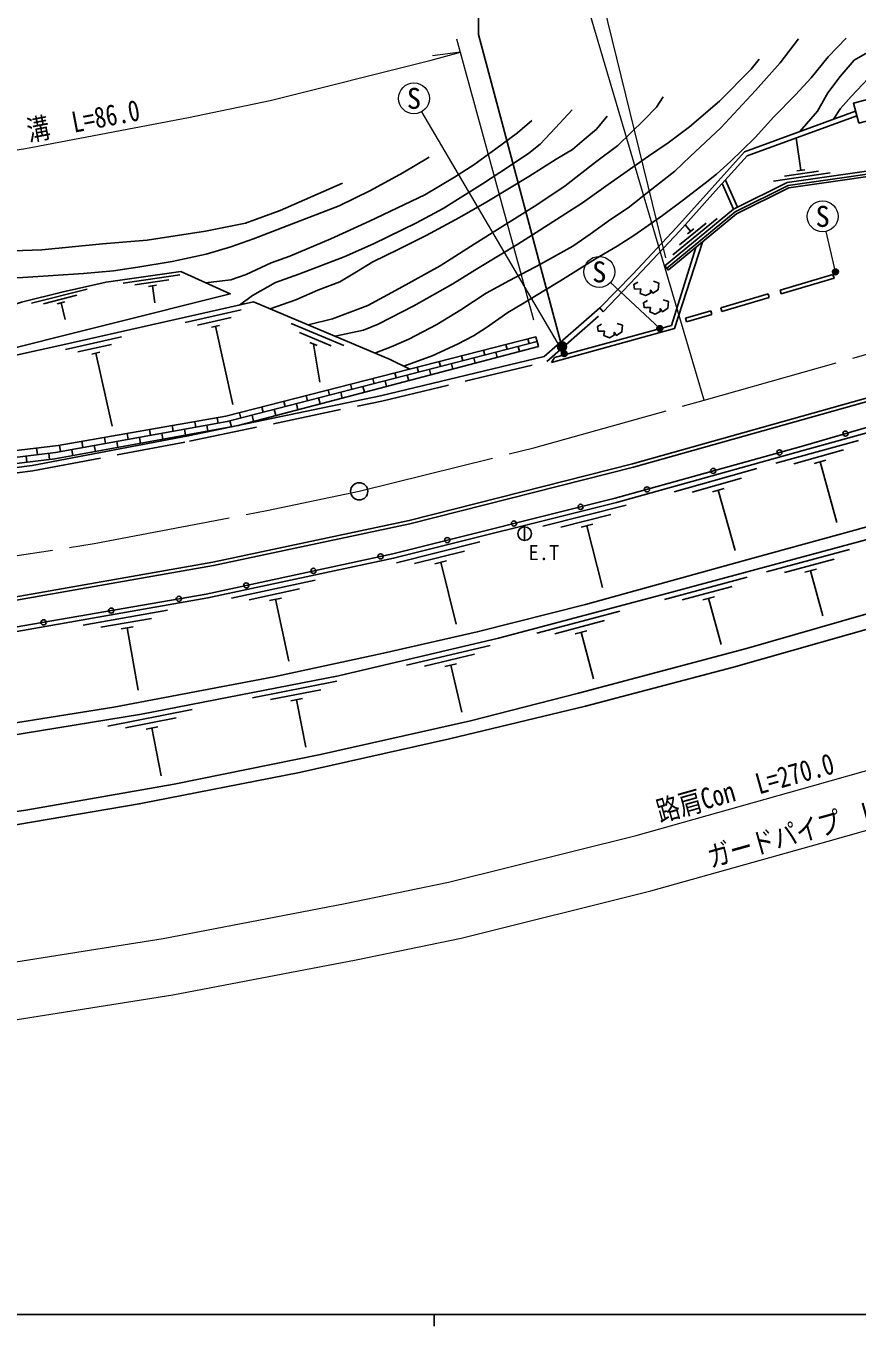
# Model space of a CAD drawing. Units: millimetres at full size, sheet at 1:1000; details may follow other scales. Extents: x 40000 to 680000, y 20000 to 380000.
# Drawn here: x 132360 to 204941, y 204000 to 317508 of the extents above; entities that cross this region are included whole.
import ezdxf
from ezdxf.enums import TextEntityAlignment as Align

# ---------------------------------------------------------------- set-up
doc = ezdxf.new("R2010")
doc.units = ezdxf.units.MM
doc.header["$LTSCALE"] = 1000
doc.linetypes.add('CHAIN', pattern=[18.5, 12, -1.5, 3.5, -1.5])
doc.linetypes.add('DASHED', pattern=[7.5, 6, -1.5])
for name, color, linetype, lineweight in [('M-BGD', 7, 'Continuous', 25), ('M-BMK', 2, 'CHAIN', 13), ('M-BMK-SRVR', 3, 'Continuous', 25), ('M-STR-HTXT', 7, 'Continuous', 13), ('M-STR-STRC', 7, 'Continuous', 25), ('M-TTL-BAND', 7, 'Continuous', 25)]:
    doc.layers.add(name, color=color, linetype=linetype, lineweight=lineweight)
doc.styles.add('ＭＳ ゴシック', font='')
doc.styles.get('ＭＳ ゴシック').set_extended_font_data('MS Gothic')

msp = doc.modelspace()

# ---------------------------------------------------------------- hatches: boundary and pattern name
at = {"layer": 'M-STR-STRC'}
for points in [[(203283, 296157, -1), (202844, 295918, -0.41421), (202944, 296257, -0.41421)], [(187941, 291208, -1), (187502, 290969, -0.41421), (187602, 291308, -0.41421)], [(178832, 289311, -0.41421), (178954, 289864, -0.41421), (179507, 289741, -1)], [(179591, 289018, -1), (179152, 288779, -0.41421), (179252, 289118, -0.41421)]]:
    msp.add_hatch(color=256, dxfattribs=at).paths.add_polyline_path(points)

# ---------------------------------------------------------------- linework, layer by layer
at = {"layer": 'M-BGD'}
for p, q in [((200042, 304913), (199637, 307731)), ((197653, 303964), (202602, 304675)), ((198600, 304403), (201569, 304830)), ((199696, 304864), (200388, 304963)), ((194166, 301511), (193161, 303742)), ((194512, 301682), (193442, 304053)), ((188858, 297531), (192719, 300708)), ((189440, 298398), (191756, 300304)), ((190407, 299583), (189945, 300145)), ((190137, 299360), (190677, 299805)), ((188449, 296185), (188145, 296555)), ((145794, 295770), (140846, 295058)), ((144847, 295331), (141878, 294903)), ((198216, 294442), (202843, 295813)), ((202843, 295813), (202942, 295484)), ((137700, 294531), (132852, 293308)), ((136803, 293996), (133895, 293262)), ((143752, 294870), (143059, 294770)), ((143405, 294820), (143619, 293336)), ((193036, 292908), (197185, 294137)), ((197185, 294137), (197282, 293808)), ((198216, 294442), (198313, 294113)), ((135762, 293423), (135083, 293252)), ((135422, 293338), (135789, 291883)), ((182466, 292901), (182779, 292544)), ((193036, 292908), (193133, 292579)), ((193133, 292579), (197282, 293808)), ((151149, 292712), (146271, 291618)), ((150272, 292054), (147345, 291398)), ((189956, 291996), (192164, 292650)), ((190054, 291667), (189956, 291996)), ((190054, 291667), (192261, 292321)), ((192164, 292650), (192261, 292321)), ((149249, 291363), (148565, 291210)), ((148907, 291287), (150438, 284462)), ((160124, 289603), (155514, 291540)), ((159027, 289575), (156261, 290737)), ((140696, 290368), (135817, 289274)), ((139818, 289710), (136891, 289053)), ((157793, 289606), (157147, 289877)), ((157470, 289742), (158011, 286403)), ((174376, 289270), (174265, 289702)), ((175456, 289082), (175344, 289519)), ((176312, 289769), (176202, 290199)), ((138795, 289019), (138112, 288866)), ((138453, 288942), (139885, 282557)), ((170502, 288272), (170390, 288709)), ((171587, 288065), (171471, 288521)), ((172439, 288771), (172328, 289206)), ((173522, 288574), (173407, 289020)), ((178245, 288130), (178513, 288563)), ((164692, 286775), (164578, 287219)), ((166629, 287274), (166515, 287716)), ((167719, 287049), (167597, 287523)), ((168566, 287773), (168453, 288213)), ((169653, 287557), (169534, 288022)), ((160819, 285777), (160703, 286226)), ((162755, 286276), (162641, 286723)), ((163850, 286032), (163724, 286525)), ((165784, 286540), (165660, 287024)), ((156945, 284778), (156829, 285233)), ((158047, 284507), (157913, 285028)), ((158882, 285278), (158766, 285730)), ((159981, 285015), (159850, 285527)), ((161916, 285523), (161787, 286026)), ((153072, 283780), (152954, 284240)), ((154178, 283490), (154040, 284030)), ((155008, 284279), (154891, 284736)), ((156113, 283998), (155977, 284529)), ((147181, 282477), (147096, 282961)), ((148254, 282145), (148165, 282654)), ((149149, 282831), (149067, 283304)), ((150298, 282518), (150166, 283032)), ((151135, 283281), (151016, 283743)), ((152244, 282981), (152103, 283531)), ((139307, 281062), (139215, 281588)), ((141275, 281415), (141185, 281931)), ((142351, 281068), (142259, 281592)), ((143244, 281769), (143156, 282274)), ((144318, 281427), (144228, 281946)), ((145212, 282123), (145126, 282618)), ((146286, 281786), (146196, 282300)), ((133358, 280083), (133290, 280657)), ((135370, 280354), (135274, 280902)), ((136448, 279992), (136354, 280531)), ((137338, 280708), (137245, 281245)), ((138416, 280351), (138323, 280885)), ((140383, 280710), (140291, 281238)), ((205084, 281326), (197855, 279326)), ((203758, 280492), (199421, 279292)), ((132432, 279413), (132366, 279962)), ((134418, 279650), (134351, 280204)), ((202215, 279598), (201203, 279318)), ((201709, 279458), (203176, 274159)), ((196190, 278858), (188966, 276845)), ((194866, 278022), (190531, 276814)), ((193325, 277125), (192314, 276843)), ((192820, 276984), (194289, 271711)), ((184773, 275656), (177497, 273836)), ((183427, 274856), (179061, 273763)), ((175914, 273782), (175914, 272582)), ((181863, 274000), (180844, 273745)), ((181353, 273873), (182700, 268492)), ((172009, 272462), (164733, 270641)), ((170663, 271661), (166297, 270569)), ((204271, 271787), (197029, 269836)), ((169099, 270806), (168080, 270551)), ((168589, 270679), (169942, 265274)), ((202940, 270962), (198595, 269792)), ((157630, 269114), (150296, 267544)), ((195360, 269387), (188118, 267437)), ((201391, 270079), (200378, 269806)), ((200884, 269943), (201945, 266004)), ((156257, 268360), (151857, 267418)), ((194029, 268562), (189683, 267392)), ((154665, 267559), (153638, 267339)), ((154151, 267449), (155306, 262058)), ((192480, 267679), (191466, 267406)), ((191973, 267543), (193064, 263491)), ((144728, 266490), (137341, 265192)), ((143328, 265787), (138896, 265008)), ((184229, 266407), (176980, 264484)), ((141707, 265045), (140673, 264864)), ((141190, 264955), (142147, 259507)), ((182895, 265587), (178545, 264434)), ((181343, 264710), (180328, 264441)), ((180835, 264576), (181912, 260517)), ((172904, 263429), (165602, 261713)), ((171546, 262647), (167166, 261618)), ((169970, 261815), (168948, 261574)), ((169459, 261694), (170421, 257599)), ((159504, 260290), (152144, 258850)), ((158119, 259560), (153702, 258696)), ((146865, 257817), (139505, 256377)), ((156512, 258787), (155482, 258586)), ((155997, 258686), (156805, 254554)), ((145480, 257088), (141063, 256224)), ((143873, 256315), (142843, 256113)), ((143358, 256214), (144175, 252038))]:
    msp.add_line(p, q, dxfattribs=at)
for points in [[(199958, 308294), (201489, 310081), (202380, 311677), (203465, 313106), (204687, 314511), (206252, 315432), (208095, 316129), (209752, 316676), (211309, 316813), (213866, 316316), (216058, 315532), (218710, 314512), (220505, 313928)], [(162829, 288954), (164263, 289488), (165803, 290164), (168255, 291451), (170326, 292716), (172556, 294191), (174580, 295280), (177298, 296707), (180120, 298299), (181639, 299325), (183419, 300615), (184957, 301620), (186757, 303071), (189035, 304836), (190371, 306104), (193037, 308628), (196067, 311889), (198241, 314280), (199844, 316380)], [(165370, 287809), (167838, 288719), (170043, 289741), (171457, 290470), (172569, 291187), (174430, 292502), (175723, 293262), (177576, 294385), (178993, 295231), (182104, 297190), (183992, 298294), (185454, 299229), (187941, 300966), (189678, 302245), (191678, 303798), (192660, 304567), (193886, 305669), (194912, 306656), (196040, 307765), (197682, 309586), (199564, 311511), (200934, 312973), (202424, 314812), (203997, 316454)], [(159350, 290416), (161829, 290957), (163114, 291476), (166247, 293079), (169632, 294991), (171941, 296422), (175323, 298447), (177238, 299686), (180970, 302066), (183211, 303666), (186726, 306153), (188443, 307319), (190302, 308704), (192917, 310951), (195701, 313737), (196394, 314621)], [(217645, 313273), (215807, 314108), (213845, 314677), (211751, 315018), (210319, 315176), (209110, 315123), (208383, 314826), (207516, 314344), (205938, 312941), (204439, 311345), (203510, 310304), (202889, 309365)], [(188145, 296555), (194166, 301511), (198846, 303832), (210661, 305530), (220066, 309086), (233499, 314173), (243298, 311970)], [(188315, 296348), (194313, 301284), (198927, 303573), (210728, 305268), (220160, 308835), (233518, 313893), (243239, 311708)], [(188449, 296185), (194428, 301106), (198990, 303369), (210781, 305063), (220235, 308638), (233534, 313674), (243193, 311503)], [(156991, 291407), (159126, 291946), (162214, 293093), (164965, 294576), (168548, 296563), (171814, 298658), (176968, 301885), (179448, 303559), (182098, 305630), (184059, 307086), (186321, 309299), (187423, 310431), (188018, 311316)], [(151016, 293143), (152131, 293977), (154156, 295125), (156194, 295853), (160160, 297359), (162705, 298491), (166455, 300334), (168791, 301572), (172233, 303722), (174505, 305215), (176273, 306401), (177256, 307200), (178603, 308629), (180054, 310202)], [(182466, 292901), (185347, 295854), (189169, 299905), (192280, 303390), (195102, 306519), (204814, 310069)], [(148034, 295097), (150254, 295339), (151581, 295821), (153764, 296818), (155398, 297399), (158994, 298929), (162348, 300460), (167207, 302759), (169780, 304320), (171473, 305372), (173391, 306797), (175285, 308178), (176530, 309243)], [(153676, 292800), (155936, 293605), (157846, 294436), (159762, 295174), (161224, 296053), (162653, 296920), (164851, 297980), (167306, 299203), (170224, 300787), (172609, 302148), (176272, 304365), (178669, 305882), (180080, 306715), (181114, 307584), (182176, 308486), (183126, 309636)], [(182779, 292544), (185651, 295566), (189477, 299622), (192592, 303110), (195343, 306161), (204924, 309663)], [(112003, 297085), (113389, 296478), (115568, 295809), (119335, 295389), (122604, 295296), (127423, 295360), (132092, 295547), (137385, 295897), (140008, 296128), (142120, 296459), (145131, 296959), (148084, 297586), (150238, 298241), (152220, 298915), (155157, 300074), (159699, 301800), (162460, 303139), (165282, 304701), (167564, 306050)], [(61570, 260828), (81618, 261883), (92513, 262635), (102932, 263628), (119080, 265501), (129855, 267082), (148729, 270413), (165898, 274041), (185407, 278990), (212473, 286590), (226690, 290684), (238152, 293864), (245903, 295815), (251399, 297075), (258870, 298508), (265656, 299687), (273562, 300852), (279243, 301561), (285794, 302244), (295172, 302909), (307498, 303393), (322175, 303242), (330520, 302815)], [(119350, 298113), (123157, 297582), (127804, 297750), (133739, 297974), (139047, 298484), (142945, 298819), (148036, 299591), (151521, 300299), (154554, 301401), (160013, 303786)], [(61557, 261122), (81600, 262177), (92489, 262928), (102901, 263920), (119042, 265793), (129808, 267372), (148673, 270702), (165831, 274328), (185331, 279274), (212393, 286873), (226610, 290967), (238077, 294149), (245835, 296101), (251338, 297363), (258817, 298798), (265609, 299977), (273522, 301143), (279210, 301854), (281209, 302062)], [(61665, 258750), (70661, 259000), (79561, 259378), (92531, 260166), (103756, 261288), (114711, 262585), (130572, 264860), (148107, 267908), (164411, 271434), (183821, 276273), (200070, 280806), (214808, 285057), (228718, 288866), (241499, 292330), (250736, 294456), (259492, 296176), (273430, 298372), (283317, 299607), (289547, 300178), (299085, 300761), (310546, 301042), (327808, 300829)], [(61690, 258197), (70680, 258448), (79589, 258826), (92657, 259732), (103849, 260816), (114782, 262153), (130576, 264460), (148247, 267565), (164459, 271037), (183929, 275909), (200136, 280424), (214958, 284525), (229008, 288543), (241608, 291960), (250826, 294046), (259530, 295784), (273427, 297974), (283352, 299183), (289582, 299770), (299078, 300365), (310596, 300661), (327808, 300276)], [(178245, 288130), (189012, 291101), (191438, 298646)], [(178513, 288563), (188730, 291365), (190873, 298181)], [(185812, 295154), (185456, 294950), (185520, 294543), (186054, 294556), (186016, 294162), (186486, 293971), (186906, 294188), (186906, 294454), (187110, 294175), (187580, 294480), (187631, 295065), (187173, 295217)], [(198313, 294113), (202942, 295484), (202942, 295484)], [(93846, 274081), (115292, 276891), (132892, 279138), (146535, 281716), (163323, 285222), (177625, 288650), (182466, 292901)], [(95796, 276159), (109631, 284296), (122894, 286865), (135585, 289683), (152217, 293413), (164181, 288387), (165891, 287556)], [(186649, 293538), (186293, 293335), (186356, 292928), (186891, 292941), (186852, 292547), (187323, 292356), (187743, 292572), (187743, 292839), (187946, 292559), (188417, 292864), (188467, 293449), (188010, 293602)], [(182635, 291471), (182279, 291268), (182343, 290861), (182877, 290874), (182838, 290480), (183309, 290289), (183729, 290505), (183729, 290772), (183932, 290493), (184403, 290798), (184454, 291382), (183996, 291535)], [(176901, 290378), (149805, 283433), (135159, 280882), (93574, 275892)], [(177014, 289950), (149942, 282974), (134936, 280276), (93653, 275240)], [(93731, 274588), (121878, 278152), (134875, 279705), (150892, 282626), (177126, 289521), (176901, 290378)], [(215659, 276557), (204739, 273487), (195850, 271042), (181238, 266984), (171778, 264600), (163596, 262747), (154017, 260695), (140031, 258020), (128873, 256251), (114572, 254345), (104247, 253198), (91904, 252076), (80724, 251399), (72559, 251069), (62026, 250868)], [(62075, 249812), (68964, 249847), (83143, 250484), (94463, 251230), (107950, 252537), (124781, 254534), (142438, 257410), (159664, 260779), (173635, 264063), (188344, 267964), (215443, 275261)], [(62412, 242452), (71592, 242813), (84779, 243447), (95394, 244304), (106647, 245442), (119548, 247215), (132339, 249054), (145291, 251320), (158072, 253892), (171189, 256850), (180629, 259244), (195286, 263153), (218260, 269759)], [(62473, 241122), (78451, 241871), (87895, 242504), (99729, 243562), (108492, 244544), (118662, 245841), (131661, 247787), (142252, 249587), (156236, 252318), (169351, 255277), (181216, 258125), (194142, 261537), (209313, 265825)]]:
    msp.add_lwpolyline(points, dxfattribs=at)
for points in [[(205101, 309012), (206975, 309520), (206500, 311272), (204626, 310763)], [(113039, 285841), (121497, 287169), (128450, 288674), (150196, 294109), (145872, 296085), (139351, 295146), (135598, 294310), (131953, 293390), (127911, 292099), (120913, 289163)]]:
    msp.add_lwpolyline(points, close=True, dxfattribs=at)
at = {"layer": 'M-BGD', "linetype": 'DASHED'}
msp.add_lwpolyline([(93950, 273617), (115353, 276420), (132966, 278669), (146627, 281251), (163427, 284759), (177849, 288216), (182779, 292544)], dxfattribs=at)
at = {"layer": 'M-BGD'}
for centre, radius in [((203931, 281919), 225), ((198161, 280273), 225), ((192382, 278661), 225), ((186602, 277049), 225), ((180801, 275520), 225), ((174979, 274069), 225), ((175914, 273182), 600), ((169157, 272617), 225), ((163328, 271199), 225), ((157463, 269931), 225), ((151599, 268663), 225), ((145715, 267492), 225), ((133893, 265437), 225), ((139804, 266465), 225)]:
    msp.add_circle(centre, radius, dxfattribs=at)
at = {"layer": 'M-BMK'}
msp.add_lwpolyline([(61387, 264829), (66165, 264871), (82654, 265610), (98278, 266857), (117890, 269097), (138321, 272327), (153388, 275205), (161465, 276882), (176703, 280676), (191582, 284842), (214037, 291198), (227848, 295129), (242230, 298900), (247944, 300213), (253193, 301310), (258062, 302283), (266916, 303725), (278293, 305183), (285524, 305895), (292300, 306421), (301710, 306828), (312339, 307039), (323958, 306732)], dxfattribs=at)
at = {"layer": 'M-BMK-SRVR'}
msp.add_circle((161465, 276882), 750, dxfattribs=at)
at = {"layer": 'M-STR-HTXT'}
for p, q in [((191582, 284842), (178752, 328318)), ((188235, 297268), (182792, 319435)), ((176712, 291814), (170001, 316348)), ((170306, 315231), (167873, 314905)), ((179371, 288898), (166930, 310027)), ((203063, 296038), (202244, 299572)), ((187722, 291088), (183417, 295115))]:
    msp.add_line(p, q, dxfattribs=at)
for points in [[(92682, 301522), (94899, 301699), (113170, 303786), (132304, 306810), (146546, 309531), (153677, 311012), (167756, 314517), (170306, 315231)], [(62989, 229842), (67101, 229877), (84831, 230673), (101657, 232016), (122611, 234409), (144339, 237844), (160229, 240879), (169254, 242753), (185651, 246835), (201067, 251151), (223594, 257528), (237078, 261366), (250591, 264909), (255445, 266025), (260203, 267019), (264305, 267839), (271954, 269084), (282235, 270401), (288593, 271028), (294409, 271479), (302814, 271843), (312225, 272030), (322400, 271761), (328346, 271388)], [(63218, 224844), (67235, 224878), (85142, 225682), (102140, 227038), (123285, 229453), (145199, 232917), (161207, 235976), (170366, 237877), (186929, 242001), (202422, 246338), (224959, 252718), (238396, 256542), (251785, 260053), (256517, 261140), (261205, 262121), (265197, 262918), (272673, 264135), (282799, 265433), (289032, 266047), (294711, 266487), (302972, 266845), (312208, 267028), (322178, 266765), (328207, 266387)]]:
    msp.add_lwpolyline(points, dxfattribs=at)
for centre in [(166245, 311190), (201939, 300887), (182431, 296038)]:
    msp.add_circle(centre, 1350, dxfattribs=at)
at = {"layer": 'M-STR-STRC'}
for p in [(171870, 319902), (179169, 289526)]:
    msp.add_line(p, (171870, 316759), dxfattribs=at)
for centre, radius in [((203063, 296038), 250), ((187722, 291088), 250), ((179169, 289526), 400), ((179371, 288898), 250)]:
    msp.add_circle(centre, radius, dxfattribs=at)
at = {"layer": 'M-TTL-BAND'}
for p, q in [((40000, 205000), (579000, 205000)), ((168000, 205000), (168000, 204000))]:
    msp.add_line(p, q, dxfattribs=at)

# ---------------------------------------------------------------- texts
at = {"layer": 'M-BGD', "style": 'ＭＳ ゴシック'}
msp.add_text('E.T', height=1320, dxfattribs=at).set_placement((176245, 272190), align=Align.TOP_LEFT)
at = {"layer": 'M-STR-HTXT', "style": 'ＭＳ ゴシック', "width": 0.8}
for s, rotation, p in [('側\u3000溝\u3000L=86.0', 10.816, (135663, 307452)), ('路肩Con  L=270.0', 15.64, (195565, 249611)), ('ガードパイプ\u3000L=270.0', 15.805, (202422, 246338))]:
    msp.add_text(s, height=1833, rotation=rotation, dxfattribs=at).set_placement(p, align=Align.BOTTOM_CENTER)
at = {"layer": 'M-STR-HTXT', "style": 'ＭＳ ゴシック'}
for p in [(166245, 311190), (201939, 300887), (182431, 296038)]:
    msp.add_text('S', height=1833, dxfattribs=at).set_placement(p, align=Align.MIDDLE_CENTER)

doc.saveas('drawing.dxf')
